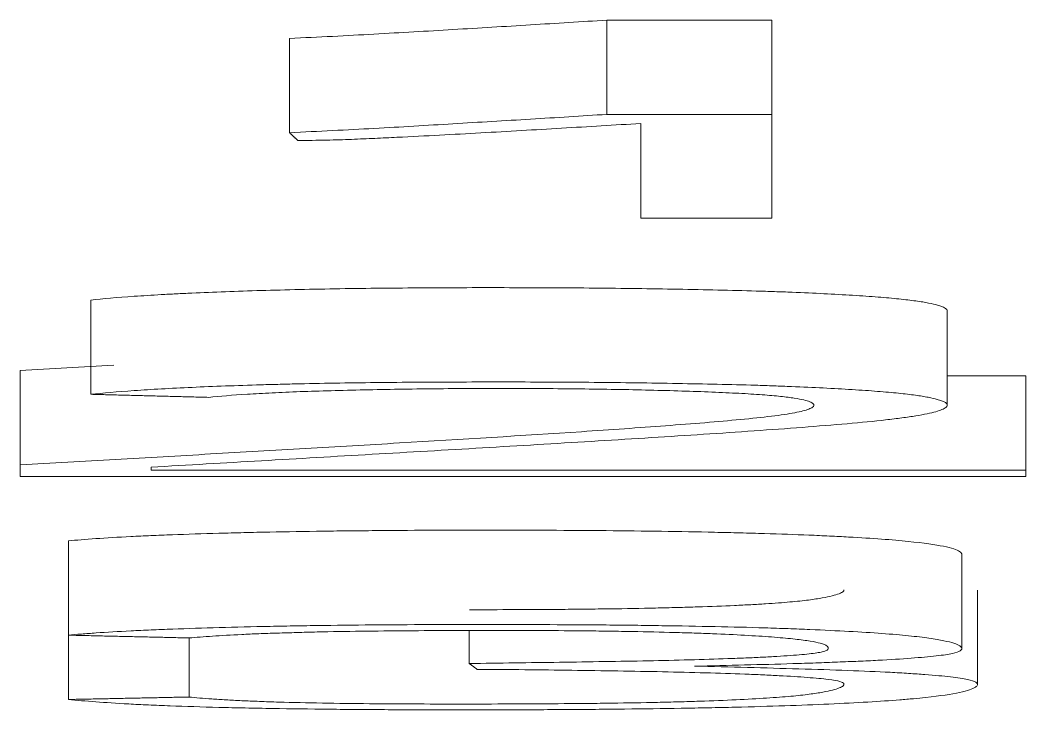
# Model space of a CAD drawing. Header units: millimetres. Extents: x 0 to 594, y 0 to 420.
# Drawn here: x 268.238 to 269.304, y 43.956 to 44.686 of the extents above; entities that cross this region are included whole.
import ezdxf

# ---------------------------------------------------------------- set-up
doc = ezdxf.new("R2010")
doc.units = ezdxf.units.MM
doc.layers.add('1', color=7, linetype='Continuous')

msp = doc.modelspace()

# ---------------------------------------------------------------- linework, layer by layer
at = {"layer": '1', "color": 7, "linetype": 'Continuous', "lineweight": 13}
for p, q in [((268.8598, 44.6864), (269.0346, 44.6864)), ((268.8598, 44.5866), (268.8598, 44.6864)), ((269.0346, 44.5866), (269.0346, 44.6864)), ((268.5238, 44.5672), (268.5238, 44.6671)), ((269.0346, 44.5866), (268.8598, 44.5866)), ((269.0346, 44.4768), (269.0346, 44.5866)), ((268.8959, 44.577), (268.8959, 44.4768)), ((268.8959, 44.4768), (269.0346, 44.4768)), ((268.3134, 44.2901), (268.3134, 44.39)), ((269.2204, 44.2787), (269.2204, 44.3786)), ((268.2385, 44.2154), (268.2385, 44.3153)), ((269.2204, 44.3096), (269.3037, 44.3096)), ((269.3037, 44.2097), (269.3037, 44.3096)), ((268.2385, 44.2154), (268.2385, 44.2029)), ((268.3772, 44.2097), (268.3772, 44.213)), ((269.3037, 44.2097), (268.3772, 44.2097)), ((269.3037, 44.2029), (269.3037, 44.2097)), ((268.2385, 44.2029), (269.3037, 44.2029)), ((268.2898, 44.035), (268.2898, 44.1349)), ((269.2357, 44.0209), (269.2357, 44.1208)), ((269.2524, 43.9828), (269.2524, 44.0827)), ((268.2898, 43.9669), (268.2898, 44.035)), ((268.7142, 44.005), (268.7142, 44.04)), ((268.4174, 43.9695), (268.4174, 44.0321))]:
    msp.add_line(p, q, dxfattribs=at)
for points, knots in [([(268.5238, 44.6671), (268.5393, 44.6678), (268.5545, 44.6685), (268.5843, 44.67), (268.5989, 44.6708), (268.6275, 44.6724), (268.6415, 44.6732), (268.6693, 44.6748), (268.6831, 44.6756), (268.7245, 44.6781), (268.7519, 44.6797), (268.8062, 44.6831), (268.8331, 44.6848), (268.8598, 44.6864)], [0, 0, 0, 0, 0.125, 0.125, 0.25, 0.25, 0.375, 0.375, 0.5, 0.5, 0.75, 0.75, 1, 1, 1, 1]), ([(268.8598, 44.5866), (268.8331, 44.5849), (268.8062, 44.5832), (268.7519, 44.5799), (268.7245, 44.5783), (268.6831, 44.5758), (268.6693, 44.575), (268.6415, 44.5733), (268.6275, 44.5725), (268.599, 44.571), (268.5844, 44.5702), (268.5545, 44.5687), (268.5393, 44.5679), (268.5238, 44.5672)], [0, 0, 0, 0, 0.25, 0.25, 0.5, 0.5, 0.625, 0.625, 0.75, 0.75, 0.875, 0.875, 1, 1, 1, 1]), ([(268.5325, 44.559), (268.5377, 44.559), (268.5428, 44.559), (268.5529, 44.5592), (268.5579, 44.5592), (268.5676, 44.5594), (268.5722, 44.5596), (268.5811, 44.5598), (268.5854, 44.56), (268.598, 44.5605), (268.6062, 44.5608), (268.6221, 44.5616), (268.6299, 44.5619), (268.6529, 44.5631), (268.6679, 44.5638), (268.6974, 44.5654), (268.7119, 44.5662), (268.7553, 44.5686), (268.7837, 44.5703), (268.8401, 44.5736), (268.868, 44.5753), (268.8959, 44.577)], [0, 0, 0, 0, 0.03125, 0.03125, 0.0625, 0.0625, 0.09375, 0.09375, 0.125, 0.125, 0.1875, 0.1875, 0.25, 0.25, 0.375, 0.375, 0.5, 0.5, 0.75, 0.75, 1, 1, 1, 1]), ([(268.3134, 44.39), (268.326, 44.3914), (268.3414, 44.3927), (268.3683, 44.3945), (268.3778, 44.3951), (268.3931, 44.396), (268.3984, 44.3963), (268.4092, 44.3968), (268.4148, 44.3971), (268.4432, 44.3984), (268.4677, 44.3993), (268.507, 44.4004), (268.5205, 44.4008), (268.5486, 44.4014), (268.5628, 44.4017), (268.6061, 44.4024), (268.6357, 44.4027), (268.6812, 44.4029), (268.6964, 44.403), (268.7266, 44.4031), (268.7417, 44.4031), (268.7719, 44.403), (268.7869, 44.403), (268.8169, 44.4029), (268.8318, 44.4028), (268.8616, 44.4025), (268.8765, 44.4023), (268.9061, 44.4019), (268.9207, 44.4017), (268.9638, 44.4009), (268.9916, 44.4003), (269.0246, 44.3993), (269.0312, 44.3991), (269.0439, 44.3987), (269.05, 44.3985), (269.068, 44.3978), (269.0791, 44.3972), (269.1003, 44.3961), (269.1105, 44.3956), (269.1299, 44.3944), (269.1389, 44.3938), (269.1552, 44.3925), (269.1625, 44.3918), (269.1759, 44.3904), (269.1819, 44.3897), (269.1923, 44.3883), (269.1968, 44.3875), (269.2043, 44.386), (269.2074, 44.3853), (269.2153, 44.383), (269.2187, 44.3815), (269.2203, 44.3795), (269.2205, 44.379), (269.2204, 44.3786)], [0, 0, 0, 0, 0.069849, 0.069849, 0.104774, 0.104774, 0.122237, 0.122237, 0.139699, 0.139699, 0.209548, 0.209548, 0.244473, 0.244473, 0.279398, 0.279398, 0.349247, 0.349247, 0.384172, 0.384172, 0.419097, 0.419097, 0.454022, 0.454022, 0.488946, 0.488946, 0.523871, 0.523871, 0.558796, 0.558796, 0.628645, 0.628645, 0.646108, 0.646108, 0.66357, 0.66357, 0.698495, 0.698495, 0.733419, 0.733419, 0.768344, 0.768344, 0.803269, 0.803269, 0.838194, 0.838194, 0.873118, 0.873118, 0.908043, 0.908043, 0.977893, 0.977893, 1, 1, 1, 1]), ([(268.3772, 44.213), (268.4161, 44.2152), (268.4551, 44.2175), (268.5331, 44.222), (268.5722, 44.2243), (268.6504, 44.2288), (268.6895, 44.2311), (268.767, 44.2357), (268.8054, 44.238), (268.8815, 44.2426), (268.9191, 44.2449), (268.9737, 44.2485), (268.9916, 44.2497), (269.0268, 44.2522), (269.0441, 44.2534), (269.0774, 44.2559), (269.0935, 44.2572), (269.1238, 44.2598), (269.1379, 44.2611), (269.1568, 44.2632), (269.1627, 44.2639), (269.1738, 44.2653), (269.179, 44.266), (269.1932, 44.2682), (269.2004, 44.2697), (269.2118, 44.2726), (269.2158, 44.2741), (269.2192, 44.2764), (269.22, 44.2772), (269.2206, 44.2787), (269.2205, 44.2794), (269.2185, 44.2817), (269.2151, 44.2832), (269.2071, 44.2855), (269.2039, 44.2862), (269.1963, 44.2877), (269.1919, 44.2885), (269.1814, 44.2899), (269.1754, 44.2906), (269.162, 44.292), (269.1546, 44.2926), (269.1424, 44.2936), (269.1382, 44.2939), (269.1292, 44.2945), (269.1245, 44.2948), (269.1099, 44.2957), (269.0997, 44.2963), (269.0784, 44.2974), (269.0673, 44.2979), (269.0493, 44.2986), (269.0431, 44.2988), (269.0304, 44.2993), (269.0239, 44.2995), (268.9909, 44.3005), (268.9632, 44.3011), (268.9203, 44.3018), (268.9058, 44.3021), (268.8764, 44.3025), (268.8614, 44.3026), (268.8315, 44.3029), (268.8165, 44.303), (268.7865, 44.3031), (268.7714, 44.3032), (268.7413, 44.3032), (268.7262, 44.3032), (268.696, 44.3031), (268.6808, 44.3031), (268.6354, 44.3028), (268.6058, 44.3025), (268.5626, 44.3018), (268.5485, 44.3015), (268.5275, 44.3011), (268.5206, 44.3009), (268.507, 44.3005), (268.5004, 44.3004), (268.4676, 44.2994), (268.4432, 44.2985), (268.4093, 44.297), (268.3984, 44.2964), (268.3779, 44.2953), (268.3683, 44.2947), (268.3414, 44.2928), (268.326, 44.2915), (268.3134, 44.2901)], [0, 0, 0, 0, 0.0625, 0.0625, 0.125, 0.125, 0.1875, 0.1875, 0.25, 0.25, 0.3125, 0.3125, 0.34375, 0.34375, 0.375, 0.375, 0.40625, 0.40625, 0.4375, 0.4375, 0.453125, 0.453125, 0.46875, 0.46875, 0.5, 0.5, 0.53125, 0.53125, 0.546875, 0.546875, 0.5625, 0.5625, 0.59375, 0.59375, 0.609375, 0.609375, 0.625, 0.625, 0.640625, 0.640625, 0.65625, 0.65625, 0.664062, 0.664062, 0.671875, 0.671875, 0.6875, 0.6875, 0.703125, 0.703125, 0.710937, 0.710937, 0.71875, 0.71875, 0.75, 0.75, 0.765625, 0.765625, 0.78125, 0.78125, 0.796875, 0.796875, 0.8125, 0.8125, 0.828125, 0.828125, 0.84375, 0.84375, 0.875, 0.875, 0.890625, 0.890625, 0.898437, 0.898437, 0.90625, 0.90625, 0.9375, 0.9375, 0.953125, 0.953125, 0.96875, 0.96875, 1, 1, 1, 1]), ([(268.4382, 44.2869), (268.4497, 44.2881), (268.4632, 44.2892), (268.4872, 44.2907), (268.4959, 44.2912), (268.5147, 44.2921), (268.5247, 44.2926), (268.5561, 44.2937), (268.5788, 44.2943), (268.6272, 44.2953), (268.6521, 44.2957), (268.6901, 44.2961), (268.7029, 44.2962), (268.7288, 44.2963), (268.7419, 44.2963), (268.7808, 44.2963), (268.8064, 44.2961), (268.8443, 44.2957), (268.8569, 44.2955), (268.8816, 44.2951), (268.8936, 44.2948), (268.9285, 44.294), (268.9505, 44.2933), (268.9812, 44.2921), (268.9908, 44.2916), (269.0086, 44.2907), (269.0168, 44.2902), (269.028, 44.2894), (269.0315, 44.2891), (269.038, 44.2885), (269.0472, 44.2876), (269.0543, 44.2867), (269.0624, 44.2855), (269.0658, 44.2848), (269.0712, 44.2835), (269.0733, 44.2829), (269.0764, 44.2816), (269.0775, 44.2809), (269.0789, 44.2796), (269.0793, 44.279), (269.0791, 44.2777), (269.0786, 44.277), (269.0768, 44.2757), (269.0755, 44.2751), (269.0704, 44.2731), (269.0655, 44.2719), (269.0555, 44.27), (269.0518, 44.2694), (269.0436, 44.2681), (269.039, 44.2675), (269.0244, 44.2657), (269.0133, 44.2645), (268.9895, 44.2623), (268.9768, 44.2611), (268.9502, 44.259), (268.9363, 44.2579), (268.8938, 44.2547), (268.8638, 44.2526), (268.7711, 44.2464), (268.7062, 44.2425), (268.6071, 44.2366), (268.5738, 44.2347), (268.5072, 44.2308), (268.4738, 44.2288), (268.4067, 44.225), (268.373, 44.2231), (268.3057, 44.2193), (268.2721, 44.2173), (268.2385, 44.2154)], [0, 0, 0, 0, 0.03125, 0.03125, 0.046875, 0.046875, 0.0625, 0.0625, 0.09375, 0.09375, 0.125, 0.125, 0.140625, 0.140625, 0.15625, 0.15625, 0.1875, 0.1875, 0.203125, 0.203125, 0.21875, 0.21875, 0.25, 0.25, 0.265625, 0.265625, 0.28125, 0.28125, 0.289063, 0.289063, 0.296875, 0.3125, 0.3125, 0.328125, 0.328125, 0.34375, 0.34375, 0.359375, 0.359375, 0.375, 0.375, 0.390625, 0.390625, 0.40625, 0.40625, 0.4375, 0.4375, 0.453125, 0.453125, 0.46875, 0.46875, 0.5, 0.5, 0.53125, 0.53125, 0.5625, 0.5625, 0.625, 0.625, 0.75, 0.75, 0.8125, 0.8125, 0.875, 0.875, 0.9375, 0.9375, 1, 1, 1, 1]), ([(268.2898, 44.1349), (268.298, 44.1357), (268.3174, 44.1373), (268.3421, 44.1388), (268.3626, 44.1398), (268.3697, 44.1401), (268.3844, 44.1408), (268.3919, 44.1411), (268.4153, 44.1419), (268.4317, 44.1425), (268.4576, 44.1432), (268.4665, 44.1434), (268.4844, 44.1439), (268.4936, 44.1441), (268.5212, 44.1446), (268.5401, 44.1449), (268.5692, 44.1453), (268.5789, 44.1454), (268.5987, 44.1456), (268.6087, 44.1457), (268.6387, 44.146), (268.6787, 44.1462), (268.7188, 44.1462), (268.7589, 44.1462), (268.779, 44.1462), (268.8192, 44.146), (268.8394, 44.1459), (268.8791, 44.1455), (268.8986, 44.1453), (268.9369, 44.1447), (268.9557, 44.1444), (268.9832, 44.1438), (268.9923, 44.1436), (269.0099, 44.1431), (269.0184, 44.1429), (269.0434, 44.1421), (269.0591, 44.1416), (269.0814, 44.1407), (269.0886, 44.1403), (269.1026, 44.1397), (269.1094, 44.1393), (269.1415, 44.1376), (269.1624, 44.136), (269.1958, 44.1326), (269.2078, 44.1309), (269.2208, 44.1282), (269.2244, 44.1274), (269.23, 44.1256), (269.2321, 44.1246), (269.2349, 44.1228), (269.2356, 44.1219), (269.2357, 44.1209), (269.2357, 44.1209), (269.2357, 44.1208)], [0, 0, 0, 0, 0.043305, 0.08661, 0.08661, 0.108263, 0.108263, 0.129915, 0.129915, 0.17322, 0.17322, 0.194873, 0.194873, 0.216525, 0.216525, 0.25983, 0.25983, 0.281483, 0.281483, 0.303135, 0.303135, 0.34644, 0.389745, 0.389745, 0.43305, 0.43305, 0.476355, 0.476355, 0.51966, 0.51966, 0.562966, 0.562966, 0.584618, 0.584618, 0.606271, 0.606271, 0.649576, 0.649576, 0.671228, 0.671228, 0.692881, 0.692881, 0.779491, 0.779491, 0.866101, 0.866101, 0.909406, 0.909406, 0.952711, 0.952711, 0.996016, 0.996016, 1, 1, 1, 1]), ([(268.7143, 44.062), (268.7301, 44.062), (268.7458, 44.062), (268.7787, 44.0621), (268.7957, 44.0622), (268.8212, 44.0624), (268.8296, 44.0625), (268.8465, 44.0627), (268.855, 44.0628), (268.8798, 44.0631), (268.8959, 44.0634), (268.9192, 44.0639), (268.9268, 44.0641), (268.9417, 44.0645), (268.9491, 44.0647), (268.9701, 44.0654), (268.9831, 44.0659), (269.0011, 44.0667), (269.0068, 44.067), (269.0178, 44.0676), (269.023, 44.0679), (269.0376, 44.0688), (269.0461, 44.0695), (269.0612, 44.0708), (269.0677, 44.0715), (269.0762, 44.0726), (269.0788, 44.073), (269.0837, 44.0737), (269.0904, 44.0748), (269.0955, 44.0759), (269.1043, 44.0782), (269.1083, 44.0797), (269.1107, 44.0818), (269.111, 44.0823), (269.111, 44.0829)], [0, 0, 0, 0, 0.067421, 0.067421, 0.140665, 0.140665, 0.177287, 0.177287, 0.213909, 0.213909, 0.287153, 0.287153, 0.323775, 0.323775, 0.360397, 0.360397, 0.433641, 0.433641, 0.470263, 0.470263, 0.506885, 0.506885, 0.580129, 0.580129, 0.653373, 0.653373, 0.689995, 0.689995, 0.726617, 0.799861, 0.799861, 0.946349, 0.946349, 1, 1, 1, 1]), ([(268.9528, 44.0022), (268.9708, 44.0026), (268.9884, 44.003), (269.0231, 44.0039), (269.0402, 44.0043), (269.0651, 44.0051), (269.0732, 44.0053), (269.0891, 44.0059), (269.0967, 44.0062), (269.1117, 44.0068), (269.119, 44.0071), (269.1333, 44.0077), (269.1402, 44.008), (269.16, 44.0091), (269.1718, 44.0098), (269.1871, 44.011), (269.1919, 44.0114), (269.2008, 44.0122), (269.2049, 44.0126), (269.2161, 44.0139), (269.2217, 44.0147), (269.2299, 44.0165), (269.2324, 44.0174), (269.2354, 44.0192), (269.2358, 44.0201), (269.2356, 44.022), (269.2349, 44.0229), (269.2309, 44.0256), (269.2255, 44.0274), (269.2125, 44.03), (269.2072, 44.0309), (269.1949, 44.0327), (269.1806, 44.0344), (269.1618, 44.036), (269.1406, 44.0376), (269.1289, 44.0383), (269.1035, 44.0397), (269.0829, 44.0407), (269.0598, 44.0416), (269.0439, 44.0422), (269.0356, 44.0425), (268.9934, 44.0438), (268.9569, 44.0445), (268.9085, 44.0452), (268.8987, 44.0454), (268.879, 44.0456), (268.8495, 44.0459), (268.7997, 44.0462), (268.7594, 44.0463), (268.719, 44.0463), (268.6986, 44.0463), (268.6384, 44.0461), (268.5988, 44.0458), (268.5506, 44.0452), (268.541, 44.045), (268.522, 44.0447), (268.5125, 44.0445), (268.4845, 44.044), (268.4487, 44.0431), (268.4158, 44.042), (268.3922, 44.0412), (268.3845, 44.0409), (268.3698, 44.0402), (268.3627, 44.0399), (268.3424, 44.0389), (268.3301, 44.0382), (268.3135, 44.037), (268.3082, 44.0366), (268.2985, 44.0358), (268.2939, 44.0354), (268.2898, 44.035)], [0, 0, 0, 0, 0.03125, 0.03125, 0.0625, 0.0625, 0.078125, 0.078125, 0.09375, 0.09375, 0.109375, 0.109375, 0.125, 0.125, 0.15625, 0.15625, 0.171875, 0.171875, 0.1875, 0.1875, 0.21875, 0.21875, 0.25, 0.25, 0.28125, 0.28125, 0.3125, 0.3125, 0.375, 0.375, 0.40625, 0.40625, 0.4375, 0.46875, 0.46875, 0.5, 0.5, 0.53125, 0.546875, 0.546875, 0.5625, 0.5625, 0.625, 0.625, 0.640625, 0.640625, 0.65625, 0.6875, 0.71875, 0.71875, 0.75, 0.75, 0.8125, 0.8125, 0.828125, 0.828125, 0.84375, 0.84375, 0.875, 0.90625, 0.90625, 0.921875, 0.921875, 0.9375, 0.9375, 0.96875, 0.96875, 0.984375, 0.984375, 1, 1, 1, 1]), ([(268.4174, 44.0321), (268.4249, 44.0327), (268.4331, 44.0334), (268.4515, 44.0346), (268.4617, 44.0352), (268.479, 44.036), (268.4851, 44.0363), (268.4977, 44.0368), (268.5042, 44.037), (268.5175, 44.0374), (268.5244, 44.0376), (268.5385, 44.038), (268.5457, 44.0382), (268.568, 44.0387), (268.5838, 44.039), (268.6156, 44.0394), (268.6317, 44.0396), (268.6643, 44.0398), (268.6807, 44.0399), (268.7138, 44.04), (268.7305, 44.04), (268.7801, 44.04), (268.8129, 44.0398), (268.8533, 44.0394), (268.8614, 44.0393), (268.8773, 44.039), (268.8851, 44.0389), (268.908, 44.0385), (268.9228, 44.0381), (268.9439, 44.0375), (268.9508, 44.0373), (268.9639, 44.0369), (268.9702, 44.0366), (268.9883, 44.0358), (268.9995, 44.0353), (269.0148, 44.0344), (269.0197, 44.0341), (269.029, 44.0335), (269.042, 44.0325), (269.0529, 44.0315), (269.0654, 44.0301), (269.0708, 44.0294), (269.0796, 44.028), (269.083, 44.0272), (269.0912, 44.025), (269.0937, 44.0235), (269.0946, 44.0213), (269.0944, 44.0206), (269.0931, 44.0191), (269.0918, 44.0183), (269.0877, 44.0172), (269.086, 44.0169), (269.0817, 44.0161), (269.0793, 44.0158), (269.0706, 44.0147), (269.0632, 44.0141), (269.0499, 44.0131), (269.0451, 44.0128), (269.035, 44.0122), (269.0298, 44.0119), (269.0187, 44.0114), (269.013, 44.0111), (269.001, 44.0106), (268.9946, 44.0104), (268.9751, 44.0097), (268.9614, 44.0092), (268.9331, 44.0085), (268.9185, 44.0081), (268.8885, 44.0075), (268.8729, 44.0073), (268.8415, 44.0068), (268.8256, 44.0065), (268.778, 44.0059), (268.7462, 44.0054), (268.7142, 44.005)], [0, 0, 0, 0, 0.03125, 0.03125, 0.0625, 0.0625, 0.078125, 0.078125, 0.09375, 0.09375, 0.109375, 0.109375, 0.125, 0.125, 0.15625, 0.15625, 0.1875, 0.1875, 0.21875, 0.21875, 0.25, 0.25, 0.3125, 0.3125, 0.328125, 0.328125, 0.34375, 0.34375, 0.375, 0.375, 0.390625, 0.390625, 0.40625, 0.40625, 0.4375, 0.4375, 0.453125, 0.453125, 0.46875, 0.5, 0.5, 0.53125, 0.53125, 0.5625, 0.5625, 0.625, 0.625, 0.65625, 0.65625, 0.6875, 0.6875, 0.703125, 0.703125, 0.71875, 0.71875, 0.75, 0.75, 0.765625, 0.765625, 0.78125, 0.78125, 0.796875, 0.796875, 0.8125, 0.8125, 0.84375, 0.84375, 0.875, 0.875, 0.90625, 0.90625, 0.9375, 0.9375, 1, 1, 1, 1]), ([(268.2898, 43.9669), (268.2982, 43.966), (268.308, 43.9652), (268.3291, 43.9636), (268.3404, 43.9629), (268.36, 43.9618), (268.367, 43.9614), (268.3818, 43.9608), (268.3895, 43.9605), (268.4135, 43.9596), (268.4306, 43.959), (268.4581, 43.9583), (268.4675, 43.9581), (268.4865, 43.9577), (268.4961, 43.9575), (268.5253, 43.957), (268.5452, 43.9568), (268.5862, 43.9563), (268.6072, 43.9562), (268.6491, 43.956), (268.67, 43.9559), (268.7119, 43.9559), (268.7328, 43.9559), (268.7747, 43.956), (268.7956, 43.9561), (268.827, 43.9563), (268.8374, 43.9564), (268.8581, 43.9565), (268.8684, 43.9566), (268.8989, 43.957), (268.9189, 43.9573), (268.9482, 43.9578), (268.9579, 43.9579), (268.977, 43.9583), (268.9865, 43.9585), (269.0142, 43.9592), (269.0317, 43.9597), (269.0648, 43.9608), (269.0804, 43.9614), (269.1098, 43.9627), (269.1236, 43.9635), (269.1486, 43.9649), (269.1598, 43.9657), (269.1751, 43.9669), (269.1799, 43.9673), (269.1891, 43.9682), (269.1934, 43.9686), (269.2134, 43.9707), (269.2249, 43.9725), (269.2377, 43.9752), (269.2411, 43.9761), (269.2467, 43.9779), (269.2488, 43.9789), (269.2515, 43.9807), (269.2523, 43.9816), (269.2525, 43.9835), (269.2521, 43.9844), (269.249, 43.9862), (269.2461, 43.9872), (269.2396, 43.9885), (269.237, 43.989), (269.2309, 43.9899), (269.2276, 43.9903), (269.2162, 43.9917), (269.2073, 43.9925), (269.1914, 43.9937), (269.1856, 43.9941), (269.1733, 43.9949), (269.1667, 43.9953), (269.1462, 43.9964), (269.1311, 43.997), (269.0987, 43.9982), (269.0812, 43.9988), (269.0455, 43.9998), (269.0273, 44.0003), (268.9904, 44.0013), (268.9717, 44.0017), (268.9528, 44.0022)], [0, 0, 0, 0, 0.03125, 0.03125, 0.0625, 0.0625, 0.078125, 0.078125, 0.09375, 0.09375, 0.125, 0.125, 0.140625, 0.140625, 0.15625, 0.15625, 0.1875, 0.1875, 0.21875, 0.21875, 0.25, 0.25, 0.28125, 0.28125, 0.3125, 0.3125, 0.328125, 0.328125, 0.34375, 0.34375, 0.375, 0.375, 0.390625, 0.390625, 0.40625, 0.40625, 0.4375, 0.4375, 0.46875, 0.46875, 0.5, 0.5, 0.53125, 0.53125, 0.546875, 0.546875, 0.5625, 0.5625, 0.625, 0.625, 0.65625, 0.65625, 0.6875, 0.6875, 0.71875, 0.71875, 0.75, 0.75, 0.78125, 0.78125, 0.796875, 0.796875, 0.8125, 0.8125, 0.84375, 0.84375, 0.859375, 0.859375, 0.875, 0.875, 0.90625, 0.90625, 0.9375, 0.9375, 0.96875, 0.96875, 1, 1, 1, 1]), ([(268.7225, 43.9988), (268.7566, 43.9986), (268.7899, 43.9983), (268.8556, 43.9974), (268.8879, 43.9969), (268.9344, 43.9959), (268.9496, 43.9955), (268.9788, 43.9947), (268.9927, 43.9943), (269.0124, 43.9935), (269.0187, 43.9933), (269.0309, 43.9927), (269.0368, 43.9924), (269.0534, 43.9915), (269.0634, 43.9909), (269.0765, 43.9899), (269.0806, 43.9896), (269.088, 43.9889), (269.0913, 43.9885), (269.1, 43.9874), (269.1041, 43.9867), (269.1093, 43.9852), (269.1104, 43.9844), (269.1112, 43.9829), (269.1109, 43.9821), (269.1085, 43.9798), (269.1046, 43.9783), (269.0959, 43.9761), (269.0926, 43.9754), (269.0845, 43.9739), (269.0797, 43.9732), (269.0685, 43.9717), (269.0621, 43.971), (269.0472, 43.9696), (269.0387, 43.969), (269.0096, 43.9671), (268.9859, 43.966), (268.951, 43.9648), (268.9437, 43.9646), (268.9288, 43.9642), (268.9212, 43.964), (268.898, 43.9635), (268.8819, 43.9632), (268.8571, 43.9629), (268.8486, 43.9628), (268.8318, 43.9626), (268.8064, 43.9624), (268.7637, 43.9621), (268.7292, 43.9621), (268.6945, 43.962), (268.6771, 43.9621), (268.6426, 43.9622), (268.6255, 43.9623), (268.5916, 43.9626), (268.5747, 43.9628), (268.5424, 43.9634), (268.527, 43.9637), (268.5053, 43.9643), (268.4984, 43.9646), (268.4853, 43.9651), (268.4791, 43.9653), (268.4673, 43.9659), (268.4617, 43.9662), (268.4512, 43.9668), (268.4462, 43.9671), (268.4324, 43.9681), (268.4244, 43.9687), (268.4174, 43.9695)], [0, 0, 0, 0, 0.0625, 0.0625, 0.125, 0.125, 0.15625, 0.15625, 0.1875, 0.1875, 0.203125, 0.203125, 0.21875, 0.21875, 0.25, 0.25, 0.265625, 0.265625, 0.28125, 0.28125, 0.3125, 0.3125, 0.34375, 0.34375, 0.375, 0.375, 0.4375, 0.4375, 0.46875, 0.46875, 0.5, 0.5, 0.53125, 0.53125, 0.5625, 0.5625, 0.625, 0.625, 0.640625, 0.640625, 0.65625, 0.65625, 0.6875, 0.6875, 0.703125, 0.703125, 0.71875, 0.75, 0.78125, 0.78125, 0.8125, 0.8125, 0.84375, 0.84375, 0.875, 0.875, 0.90625, 0.90625, 0.921875, 0.921875, 0.9375, 0.9375, 0.953125, 0.953125, 0.96875, 0.96875, 1, 1, 1, 1])]:
    msp.add_open_spline(points, degree=3, knots=knots, dxfattribs=at)
for points, weights in [([(268.5238, 44.5672), (268.5282, 44.5631), (268.5325, 44.559)], [0.500000018061, 0.499999981939, 0.500000018061]), ([(268.3134, 44.2901), (268.3758, 44.2885), (268.4382, 44.2869)], [0.500000104134, 0.499999895866, 0.500000104134]), ([(268.2898, 44.035), (268.3536, 44.0335), (268.4174, 44.0321)], [0.500000022956, 0.499999977044, 0.500000022956]), ([(268.7142, 44.005), (268.7184, 44.0019), (268.7225, 43.9988)], [0.499999978275, 0.500000021725, 0.499999978275]), ([(268.4174, 43.9695), (268.3536, 43.9682), (268.2898, 43.9669)], [0.500000064377, 0.499999935623, 0.500000064377])]:
    msp.add_rational_spline(points, weights, degree=2, dxfattribs=at)
msp.add_open_spline([(268.2385, 44.3153), (268.2715, 44.3172), (268.3045, 44.3191), (268.3376, 44.321)], degree=3, dxfattribs=at)

doc.saveas('drawing.dxf')
